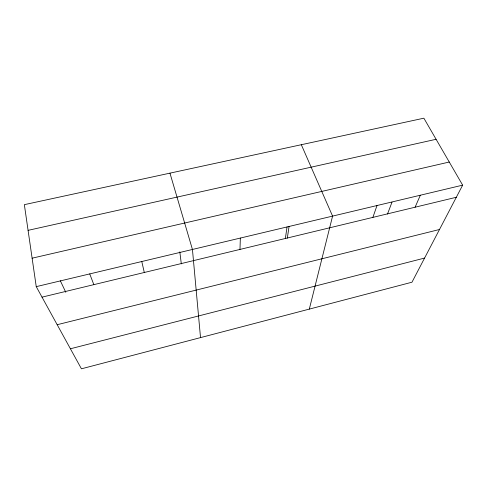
<?xml version="1.0" encoding="UTF-8"?>
<svg xmlns="http://www.w3.org/2000/svg" width="487" height="487" viewBox="0 0 487 487"><rect width="100%" height="100%" fill="white"/><g stroke="black" fill="none" stroke-linecap="round" stroke-linejoin="round"><path stroke-width="0.73" d="M239.981 249.423L240.341 238.064M285.364 238.484L287.044 226.948M287.306 238.131L289.071 226.364M309.312 309.105L332.578 216.112L301.319 144.712M372.884 217.385L376.999 205.538M387.488 214.067L391.998 202.184M415.094 207.212L420.342 195.22M462.65 185.151L411.972 282.21L81.432 368.811L36.245 286.642L24.35 204.656L423.873 118.189L462.65 185.151L36.245 286.642M70.414 348.777L424.573 258.073M57.18 324.713L439.499 229.493M42.016 297.143L456.319 197.272M32.118 258.189L449.264 162.031M28.076 230.351L436.09 139.288M60.339 280.78L65.775 292.273M89.73 273.913L93.839 284.651M169.957 173.141L192.444 249.466L200.522 337.607M141.778 261.525L144.304 272.483M179.813 251.852L181.316 263.875"/></g></svg>
